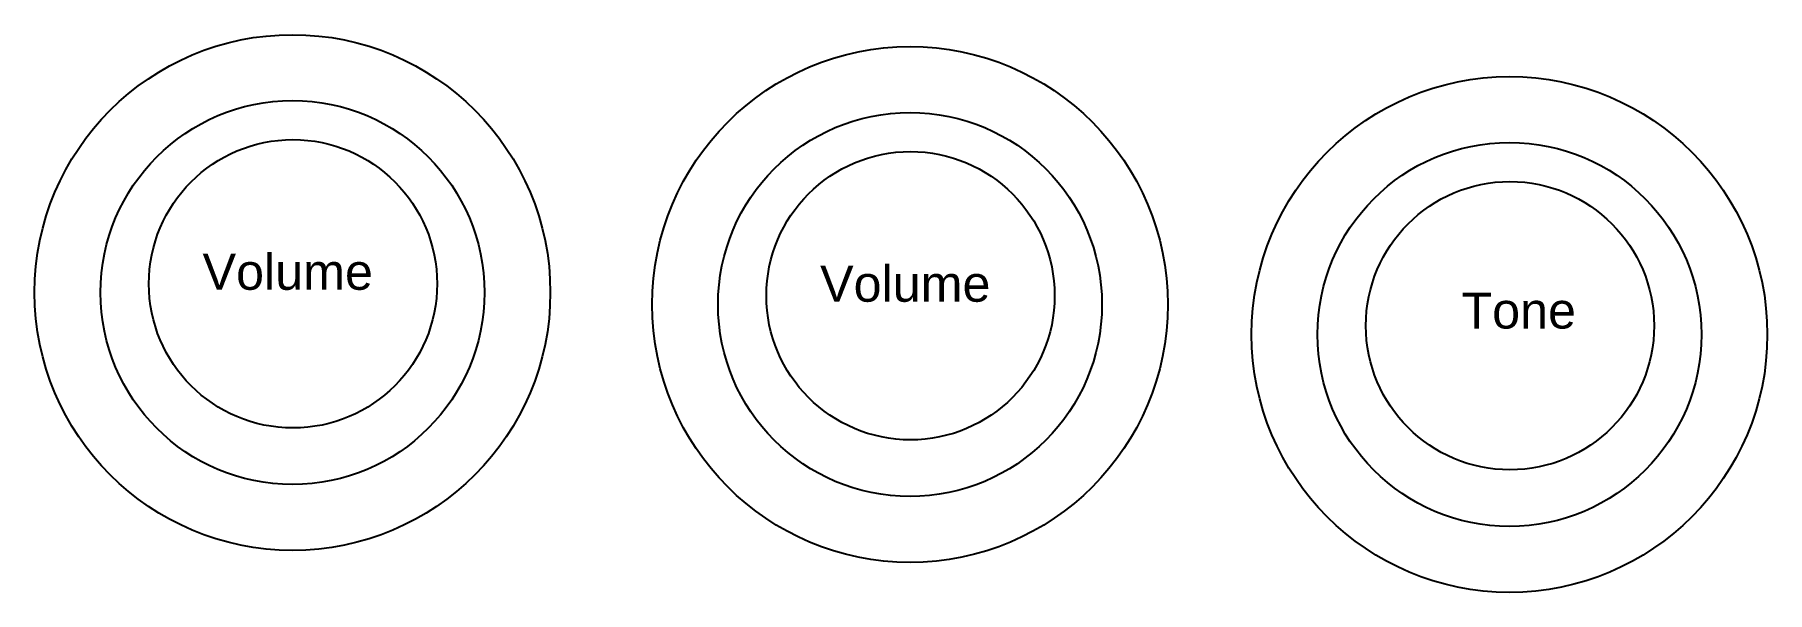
# Model space of a CAD drawing. Header units: inches. Extents: x 13.2 to 42.1, y 15 to 24.3.
import ezdxf

# ---------------------------------------------------------------- set-up
doc = ezdxf.new("R2010")
doc.units = ezdxf.units.IN
doc.header["$MEASUREMENT"] = 0
doc.layers.add('Potentiometru', color=32, linetype='Continuous')
doc.styles.get("Standard").update_dxf_attribs({"font": 'arial.ttf'})

msp = doc.modelspace()

# ---------------------------------------------------------------- linework, layer by layer
at = {"layer": 'Potentiometru'}
for centre, radius in [((17.5, 20), 4.301), ((27.801, 19.801), 4.301), ((37.801, 19.301), 4.301), ((17.5, 20), 3.202), ((27.801, 19.801), 3.202), ((17.508, 20.146), 2.404), ((27.809, 19.947), 2.404), ((37.801, 19.301), 3.202), ((37.809, 19.447), 2.404)]:
    msp.add_circle(centre, radius, dxfattribs=at)

# ---------------------------------------------------------------- texts
at = {"layer": 'Potentiometru', "color": 0, "char_height": 0.6, "attachment_point": 1}
for s, width, insert in [('Volume', 3, (16, 20.646)), ('Volume', 3, (26.301, 20.447)), ('Tone', 2.5, (37, 20))]:
    msp.add_mtext_dynamic_manual_height_columns(s, width=width, gutter_width=1, heights=[0], dxfattribs=dict(at, insert=insert))

doc.saveas('drawing.dxf')
